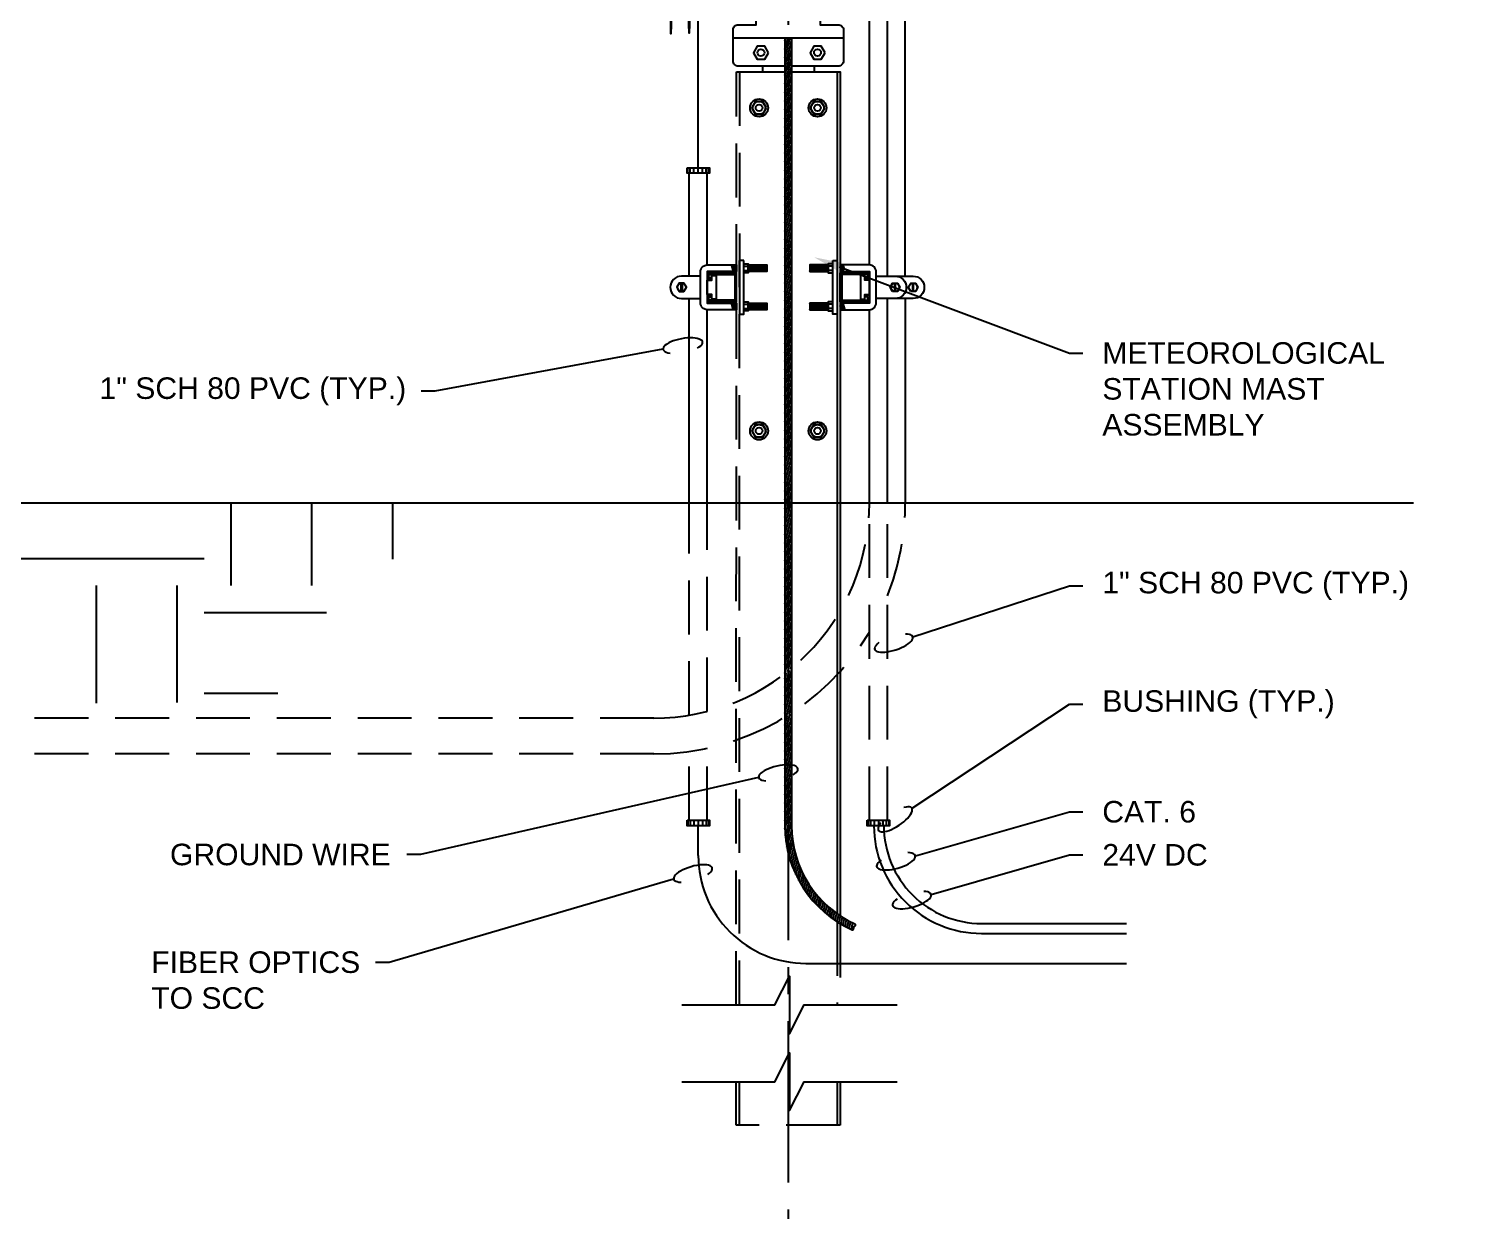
# Model space of a CAD drawing. Header units: feet. Extents: x -17 to 661, y -41 to 600.
# Drawn here: x 611.03 to 617.78, y 587.51 to 593.04 of the extents above; entities that cross this region are included whole.
import ezdxf
from ezdxf import colors
from ezdxf.entities.mleader import LeaderData, LeaderLine
from ezdxf.math import Vec2, Vec3

# ---------------------------------------------------------------- set-up
doc = ezdxf.new("R2010")
doc.units = ezdxf.units.FT
doc.header["$MEASUREMENT"] = 0
doc.linetypes.add('CENTER2', pattern=[1.125, 0.75, -0.125, 0.125, -0.125])
doc.linetypes.add('HIDDEN', pattern=[0.375, 0.25, -0.125])
for name, color, linetype in [('E-ARRY-POST', 4, 'Continuous'), ('E-CABL-CAT6', 120, 'CAT6_CABLE'), ('E-CABL-FO', 120, 'FIBER_OPTIC'), ('E-CABL-INST', 1, 'INSTRUMENT_CABLE'), ('E-CABL-UG2', 142, 'GROUND_WIRE_G2'), ('E-COND-PVC', 4, 'Continuous'), ('E-DETL-MET-CAISO', 7, 'Continuous'), ('E-DETL-MET-COMBINED', 7, 'Continuous'), ('E-DIMS', 7, 'Continuous'), ('E-EQPM-HRDW', 16, 'Continuous'), ('E-EQPM-MET', 5, 'Continuous'), ('E-FIN-GR', 4, 'Continuous'), ('E-GRND', 3, 'Continuous'), ('E-HATCH', 9, 'Continuous'), ('G-ANNO-TEXT', 1, 'Continuous')]:
    doc.layers.add(name, color=color, linetype=linetype)
doc.styles.add('NEI-A', font='arial.ttf')
doc.styles.get("Standard").update_dxf_attribs({"font": 'arial.ttf'})
doc.linetypes.add('CAT6_CABLE', pattern='A,1,-0.12,["CAT6",Standard,S=0.1,R=0,X=-0.08,Y=-0.05],-0.3', length=1.42)
doc.linetypes.add('FIBER_OPTIC', pattern='A,0.2,-0.05,0,-0.05,0.2,-0.15,["FO",Standard,S=0.1,R=0,X=-0.04,Y=-0.05],-0.25,0.2,-0.05,0,-0.05', length=1.2)
doc.linetypes.add('GROUND_WIRE_G2', pattern='A,1,-0.2,["G2",Standard,S=0.1,R=0,X=-0.1,Y=-0.05],-0.2', length=1.4)
doc.linetypes.add('INSTRUMENT_CABLE', pattern='A,1,-0.2,["INST",Standard,S=0.1,R=0,X=-0.09,Y=-0.05],-0.3', length=1.5)
pattern_1 = [(105, (597.038843, 590.786064), (-0.0075462955, -0.0020220238), [])]
pattern_2 = [(75, (589.97332, 590.838632), (-0.0100617274, 0.0026960317), [])]

# ---------------------------------------------------------------- blocks, each defined once
blk = doc.blocks.new('Equipment Callout Arrowhead .75')
at = {"color": 0}
blk.add_ellipse((-0.248, 0), major_axis=(0.743, 0), ratio=0.350959, start_param=-0.80282, end_param=3.944413, dxfattribs=at)

msp = doc.modelspace()

# ---------------------------------------------------------------- hatches: boundary and pattern name
at = {"layer": 'E-CABL-UG2', "linetype": 'Continuous'}
h = msp.add_hatch(dxfattribs=at)
h.set_pattern_fill('ANSI31', color=256, scale=0.083333, angle=30)
h.set_pattern_definition(pattern_2)
h.paths.add_polyline_path([(614.5428, 590.0444, 0.009992), (614.574, 590.0693), (614.574, 592.9978), (614.5428, 592.9978)])
at = {"layer": 'E-CABL-UG2'}
h = msp.add_hatch(dxfattribs=at)
h.set_pattern_fill('ANSI31', color=256, scale=0.083333, angle=30)
h.set_pattern_definition([(75, (603.039496, 590.838632), (-0.010061727, 0.002696032), [])])
h.paths.add_polyline_path([(614.574, 590.0693), (614.5428, 590.0444), (614.5428, 589.8427), (614.574, 589.8624)])
at = {"layer": 'E-CABL-UG2', "linetype": 'Continuous'}
h = msp.add_hatch(dxfattribs=at)
h.set_pattern_fill('ANSI31', color=256, scale=0.083333, angle=30)
h.set_pattern_definition(pattern_2)
h.paths.add_polyline_path([(614.574, 589.8624, -0.007922), (614.5428, 589.8427), (614.5428, 589.3386, 0.294665), (614.8552, 588.8546), (614.868, 588.883, -0.294665), (614.574, 589.3386)])
at = {"layer": 'E-DETL-MET-CAISO'}
h = msp.add_hatch(dxfattribs=at)
h.set_pattern_fill('ANSI31', color=3, scale=0.0625, angle=60)
h.set_pattern_definition(pattern_1)
h.paths.add_polyline_path([(614.3179, 591.9428), (614.297, 591.9428), (614.297, 591.9115), (614.3179, 591.9115)])
h = msp.add_hatch(dxfattribs=at)
h.set_pattern_fill('ANSI31', color=3, scale=0.0625, angle=60)
h.set_pattern_definition(pattern_1)
h.paths.add_polyline_path([(614.4587, 591.9115), (614.4587, 591.9428), (614.3732, 591.9428), (614.3732, 591.9115)])
h = msp.add_hatch(dxfattribs=at)
h.set_pattern_fill('ANSI31', color=3, scale=0.0625, angle=60)
h.set_pattern_definition(pattern_1)
h.paths.add_polyline_path([(614.3179, 591.7657), (614.297, 591.7657), (614.297, 591.7345), (614.3179, 591.7345)])
h = msp.add_hatch(dxfattribs=at)
h.set_pattern_fill('ANSI31', color=3, scale=0.0625, angle=60)
h.set_pattern_definition(pattern_1)
h.paths.add_polyline_path([(614.4587, 591.7345), (614.4587, 591.7657), (614.3732, 591.7657), (614.3732, 591.7345)])
at = {"layer": 'E-DETL-MET-COMBINED'}
h = msp.add_hatch(dxfattribs=at)
h.set_pattern_fill('ANSI31', color=3, scale=0.0625, angle=60)
h.set_pattern_definition(pattern_1)
h.paths.add_polyline_path([(614.3179, 591.9428), (614.297, 591.9428), (614.297, 591.9115), (614.3179, 591.9115)])
h = msp.add_hatch(dxfattribs=at)
h.set_pattern_fill('ANSI31', color=3, scale=0.0625, angle=60)
h.set_pattern_definition(pattern_1)
h.paths.add_polyline_path([(614.4587, 591.9115), (614.4587, 591.9428), (614.3732, 591.9428), (614.3732, 591.9115)])
h = msp.add_hatch(dxfattribs=at)
h.set_pattern_fill('ANSI31', color=3, scale=0.0625, angle=60)
h.set_pattern_definition(pattern_1)
h.paths.add_polyline_path([(614.3179, 591.7657), (614.297, 591.7657), (614.297, 591.7345), (614.3179, 591.7345)])
h = msp.add_hatch(dxfattribs=at)
h.set_pattern_fill('ANSI31', color=3, scale=0.0625, angle=60)
h.set_pattern_definition(pattern_1)
h.paths.add_polyline_path([(614.4587, 591.7345), (614.4587, 591.7657), (614.3732, 591.7657), (614.3732, 591.7345)])
at = {"layer": 'E-EQPM-HRDW'}
h = msp.add_hatch(dxfattribs=at)
h.set_pattern_fill('ANSI31', color=3, scale=0.0625, angle=60)
h.set_pattern_definition(pattern_1)
h.paths.add_polyline_path([(614.7445, 591.9115), (614.7445, 591.9428), (614.659, 591.9428), (614.659, 591.9115)])
h = msp.add_hatch(dxfattribs=at)
h.set_pattern_fill('ANSI31', color=3, scale=0.0625, angle=60)
h.set_pattern_definition(pattern_1)
h.paths.add_polyline_path([(614.8206, 591.9428), (614.7998, 591.9428), (614.7998, 591.9115), (614.8206, 591.9115)])
h = msp.add_hatch(dxfattribs=at)
h.set_pattern_fill('ANSI31', color=3, scale=0.0625, angle=60)
h.set_pattern_definition(pattern_1)
h.paths.add_polyline_path([(614.7445, 591.7345), (614.7445, 591.7657), (614.659, 591.7657), (614.659, 591.7345)])
h = msp.add_hatch(dxfattribs=at)
h.set_pattern_fill('ANSI31', color=3, scale=0.0625, angle=60)
h.set_pattern_definition(pattern_1)
h.paths.add_polyline_path([(614.8206, 591.7657), (614.7998, 591.7657), (614.7998, 591.7345), (614.8206, 591.7345)])
at = {"layer": 'E-HATCH'}
h = msp.add_hatch(dxfattribs=at)
h.set_pattern_fill('EARTH', color=9, scale=4, style=0)
h.set_pattern_definition([(0, (709.8468, 579.5779), (1, 1), [1, -1]), (0, (709.8468, 579.9529), (1, 1), [1, -1]), (0, (709.8468, 580.3279), (1, 1), [1, -1]), (90, (709.9718, 580.4529), (-1, 1), [1, -1]), (90, (710.3468, 580.4529), (-1, 1), [1, -1]), (90, (710.7218, 580.4529), (-1, 1), [1, -1])])
h.paths.add_polyline_path([(609.0635, 590.1509), (609.0449, 590.8386), (613.0548, 590.8386), (612.4205, 590.3367), (612.1668, 589.9172), (611.4107, 589.9076), (610.3579, 589.9034)])

# ---------------------------------------------------------------- linework, layer by layer
at = {"layer": 'E-ARRY-POST', "color": 9, "linetype": 'HIDDEN'}
for points in [[(614.3172, 588.5063), (614.3179, 592.8386), (614.5428, 592.8386)], [(614.3316, 592.8386), (614.3309, 588.5063)], [(614.7857, 588.8924), (614.7853, 588.5063)], [(614.7998, 588.8836), (614.7994, 588.5063)], [(614.7991, 588.15), (614.7989, 587.9486), (614.3171, 587.9486), (614.3171, 588.15)], [(614.3308, 588.15), (614.3308, 587.9486)], [(614.785, 588.15), (614.7849, 587.9486)]]:
    msp.add_lwpolyline(points, dxfattribs=at)
at = {"layer": 'E-ARRY-POST', "color": 9}
for points in [[(614.574, 592.8386), (614.7998, 592.8386), (614.7998, 588.9206)], [(614.7857, 592.8386), (614.7857, 588.9301)]]:
    msp.add_lwpolyline(points, dxfattribs=at)
for points in [[(614.4572, 592.672), (614.4402, 592.7015), (614.4061, 592.7015), (614.3891, 592.672), (614.4061, 592.6425), (614.4402, 592.6425)], [(614.7282, 592.672), (614.7112, 592.7015), (614.6771, 592.7015), (614.6601, 592.672), (614.6771, 592.6425), (614.7112, 592.6425)], [(614.4572, 591.172), (614.4402, 591.2015), (614.4061, 591.2015), (614.3891, 591.172), (614.4061, 591.1425), (614.4402, 591.1425)], [(614.7282, 591.172), (614.7112, 591.2015), (614.6771, 591.2015), (614.6601, 591.172), (614.6771, 591.1425), (614.7112, 591.1425)]]:
    msp.add_lwpolyline(points, close=True, dxfattribs=at)
at = {"layer": 'E-ARRY-POST', "color": 9, "linetype": 'Continuous', "flags": 128}
for points in [[(614.0646, 588.5063), (614.4963, 588.5063), (614.5645, 588.6397), (614.5645, 588.3728), (614.6327, 588.5063), (615.0644, 588.5063)], [(614.0646, 588.15), (614.4963, 588.15), (614.5645, 588.2835), (614.5645, 588.0165), (614.6327, 588.15), (615.0644, 588.15)]]:
    msp.add_lwpolyline(points, dxfattribs=at)
at = {"layer": 'E-ARRY-POST', "color": 9}
for centre, radius in [((614.4232, 592.672), 0.0417), ((614.4232, 592.672), 0.0295), ((614.4232, 592.672), 0.0157), ((614.6942, 592.672), 0.0417), ((614.6942, 592.672), 0.0295), ((614.6942, 592.672), 0.0157), ((614.4232, 591.172), 0.0417), ((614.4232, 591.172), 0.0295), ((614.4232, 591.172), 0.0157), ((614.6942, 591.172), 0.0417), ((614.6942, 591.172), 0.0295), ((614.6942, 591.172), 0.0157)]:
    msp.add_circle(centre, radius, dxfattribs=at)
at = {"layer": 'E-CABL-CAT6', "linetype": 'Continuous', "flags": 128}
msp.add_lwpolyline([(615.002, 589.3386, 0.414214), (615.456, 588.8846), (616.1287, 588.8846)], format="xyb", dxfattribs=at)
at = {"layer": 'E-CABL-FO', "color": 120, "linetype": 'Continuous'}
msp.add_line((614.1408, 589.1997), (614.1408, 589.3386), dxfattribs=at)
at = {"layer": 'E-CABL-FO', "color": 120, "linetype": 'Continuous', "flags": 128}
msp.add_lwpolyline([(614.1408, 589.1997, 0.414214), (614.6408, 588.6997), (616.1287, 588.6997)], format="xyb", dxfattribs=at)
at = {"layer": 'E-CABL-INST', "linetype": 'Continuous', "flags": 128}
msp.add_lwpolyline([(614.956, 589.3386, 0.414214), (615.456, 588.8386), (616.1287, 588.8386)], format="xyb", dxfattribs=at)
at = {"layer": 'E-CABL-UG2', "linetype": 'Continuous', "flags": 128}
for points in [[(614.5428, 592.9978), (614.5428, 590.0444)], [(614.574, 592.9978), (614.574, 590.0693)]]:
    msp.add_lwpolyline(points, dxfattribs=at)
at = {"layer": 'E-CABL-UG2', "flags": 128}
for points in [[(614.5428, 590.0444), (614.5428, 589.8427)], [(614.574, 590.0693), (614.574, 589.8624)]]:
    msp.add_lwpolyline(points, dxfattribs=at)
at = {"layer": 'E-CABL-UG2', "linetype": 'Continuous', "flags": 128}
for points in [[(614.5428, 589.8427), (614.5428, 589.3386, 0.294665), (614.8552, 588.8546)], [(614.574, 589.8624), (614.574, 589.3386, 0.294665), (614.868, 588.883)]]:
    msp.add_lwpolyline(points, format="xyb", dxfattribs=at)
at = {"layer": 'E-CABL-UG2', "linetype": 'Continuous'}
msp.add_open_spline([(614.868, 588.883), (614.8698, 588.8822), (614.8697, 588.8725), (614.8643, 588.87), (614.8616, 588.8688), (614.8589, 588.8676), (614.8535, 588.8651), (614.8533, 588.8505), (614.8642, 588.8603), (614.8625, 588.8659), (614.8616, 588.8688)], degree=3, knots=[0.1371404, 0.1371404, 0.1371404, 0.1371404, 0.1599971, 0.1828539, 0.1828539, 0.1828539, 0.2057106, 0.2285673, 0.2514241, 0.2742805, 0.2742805, 0.2742805, 0.2742805], dxfattribs=at)
at = {"layer": 'E-COND-PVC', "color": 4}
for p, q in [((614.0927, 589.364), (614.0927, 589.3386)), ((614.104, 589.364), (614.104, 589.3386)), ((614.1209, 589.364), (614.1209, 589.3386)), ((614.1408, 589.364), (614.1408, 589.3386)), ((614.1607, 589.364), (614.1607, 589.3386)), ((614.1776, 589.364), (614.1776, 589.3386)), ((614.1889, 589.364), (614.1889, 589.3386))]:
    msp.add_line(p, q, dxfattribs=at)
at = {"layer": 'E-COND-PVC'}
for p, q in [((614.9287, 589.364), (614.9287, 589.3386)), ((614.94, 589.364), (614.94, 589.3386)), ((614.9569, 589.364), (614.9569, 589.3386)), ((614.9768, 589.364), (614.9768, 589.3386)), ((614.9968, 589.364), (614.9968, 589.3386)), ((615.0137, 589.364), (615.0137, 589.3386)), ((615.025, 589.364), (615.025, 589.3386))]:
    msp.add_line(p, q, dxfattribs=at)
for points in [[(614.9352, 591.9428), (614.9352, 593.4525)], [(615.0186, 591.8907), (615.0186, 593.4525)], [(615.0186, 590.8386), (615.0186, 591.7865)], [(614.9352, 590.8386), (614.9352, 591.7345)]]:
    msp.add_lwpolyline(points, dxfattribs=at)
at = {"layer": 'E-COND-PVC', "linetype": 'Continuous'}
for points in [[(615.1019, 591.8907), (615.1018, 593.4486)], [(615.1022, 590.8386), (615.1022, 591.7865)]]:
    msp.add_lwpolyline(points, dxfattribs=at)
at = {"layer": 'E-COND-PVC', "linetype": 'HIDDEN'}
for points in [[(614.9352, 590.2377, -0.263265), (613.9352, 589.672), (609.8749, 589.672, -0.414214), (608.7082, 590.8386)], [(614.9352, 590.8386, -0.414214), (613.9352, 589.8386), (609.8749, 589.8386, -0.414214), (608.8749, 590.8386)], [(615.1018, 590.8386, -0.095302), (615.0186, 590.4058, -0.095302)]]:
    msp.add_lwpolyline(points, format="xyb", dxfattribs=at)
at = {"layer": 'E-COND-PVC', "color": 4, "linetype": 'HIDDEN'}
for points in [[(614.0991, 589.8522), (614.0991, 590.8386)], [(614.1825, 589.8697), (614.1825, 590.8386)], [(614.1825, 589.364), (614.1825, 589.6985)], [(614.0991, 589.364), (614.0991, 589.6835)]]:
    msp.add_lwpolyline(points, dxfattribs=at)
at = {"layer": 'E-COND-PVC', "linetype": 'HIDDEN'}
for points in [[(614.9352, 589.364), (614.9352, 590.8386)], [(615.0186, 589.364), (615.0186, 590.8386)]]:
    msp.add_lwpolyline(points, dxfattribs=at)
at = {"layer": 'E-COND-PVC', "color": 4}
msp.add_lwpolyline([(614.0887, 589.364), (614.1929, 589.364), (614.1929, 589.3386), (614.0887, 589.3386)], close=True, dxfattribs=at)
at = {"layer": 'E-COND-PVC'}
msp.add_lwpolyline([(614.9248, 589.364), (615.0289, 589.364), (615.0289, 589.3386), (614.9248, 589.3386)], close=True, dxfattribs=at)
at = {"layer": 'E-DETL-MET-CAISO', "color": 120, "linetype": 'Continuous'}
msp.add_lwpolyline([(614.1408, 592.3941), (614.1408, 594.1522), (614.0982, 593.0189), (614.0558, 594.149), (614.0133, 593.0157), (614.0133, 594.4516)], dxfattribs=at)
at = {"layer": 'E-DETL-MET-CAISO', "color": 4}
msp.add_lwpolyline([(614.0887, 592.3941), (614.1929, 592.3941), (614.1929, 592.3687), (614.0887, 592.3687)], close=True, dxfattribs=at)
for points in [[(614.0927, 592.3687), (614.0927, 592.3941)], [(614.104, 592.3687), (614.104, 592.3941)], [(614.1209, 592.3687), (614.1209, 592.3941)], [(614.1408, 592.3687), (614.1408, 592.3941)], [(614.1607, 592.3687), (614.1607, 592.3941)], [(614.1776, 592.3687), (614.1776, 592.3941)], [(614.1889, 592.3687), (614.1889, 592.3941)], [(614.0991, 591.8907), (614.0991, 592.3687)], [(614.1825, 591.9428), (614.1825, 592.3687)], [(614.0991, 590.8386), (614.0991, 591.7865)], [(614.1825, 590.8386), (614.1825, 591.7345)]]:
    msp.add_lwpolyline(points, dxfattribs=at)
at = {"layer": 'E-DETL-MET-CAISO', "color": 3}
msp.add_lwpolyline([(614.3179, 591.9428), (614.3179, 591.9115), (614.1825, 591.9115), (614.1825, 591.7657), (614.3179, 591.7657), (614.3179, 591.7345), (614.1827, 591.7345, -0.414214), (614.1512, 591.766), (614.1512, 591.9113, -0.414214), (614.1827, 591.9428)], format="xyb", close=True, dxfattribs=at)
at = {"layer": 'E-DETL-MET-CAISO', "color": 16}
for points in [[(614.3524, 591.9636), (614.3316, 591.9636), (614.3316, 591.7136), (614.3524, 591.7136)], [(614.1825, 591.8725), (614.2033, 591.8725), (614.2033, 591.8933), (614.2239, 591.8933), (614.2239, 591.784), (614.2033, 591.784), (614.2033, 591.8048), (614.1825, 591.8048)]]:
    msp.add_lwpolyline(points, close=True, dxfattribs=at)
for points in [[(614.3524, 591.948), (614.3732, 591.948), (614.3732, 591.9063), (614.3524, 591.9063)], [(614.3524, 591.9376), (614.3732, 591.9376)], [(614.3524, 591.9168), (614.3732, 591.9168)], [(614.3524, 591.7709), (614.3732, 591.7709), (614.3732, 591.7293), (614.3524, 591.7293)], [(614.3524, 591.7605), (614.3732, 591.7605)], [(614.3524, 591.7397), (614.3732, 591.7397)]]:
    msp.add_lwpolyline(points, dxfattribs=at)
at = {"layer": 'E-DETL-MET-CAISO', "color": 3}
for points in [[(614.3732, 591.9428), (614.4587, 591.9428), (614.4587, 591.9115), (614.3732, 591.9115)], [(614.3732, 591.7657), (614.4587, 591.7657), (614.4587, 591.7345), (614.3732, 591.7345)]]:
    msp.add_lwpolyline(points, close=True, dxfattribs=at)
at = {"layer": 'E-DETL-MET-CAISO', "color": 16}
msp.add_lwpolyline([(614.1512, 591.8907), (614.0633, 591.8907, 1), (614.0633, 591.7865), (614.1512, 591.7865)], format="xyb", close=True, dxfattribs=at)
at = {"layer": 'E-DETL-MET-CAISO', "color": 16, "linetype": 'Continuous', "flags": 128}
msp.add_lwpolyline([(614.0745, 591.8192), (614.0858, 591.8386), (614.0745, 591.8581), (614.0521, 591.8581), (614.0408, 591.8386), (614.0521, 591.8192)], close=True, dxfattribs=at)
at = {"layer": 'E-DETL-MET-CAISO', "color": 16, "linetype": 'Continuous'}
for points in [[(614.0608, 591.8192), (614.0608, 591.8581)], [(614.0658, 591.8581), (614.0658, 591.8192)]]:
    msp.add_lwpolyline(points, dxfattribs=at)
at = {"layer": 'E-DETL-MET-CAISO', "color": 16, "flags": 128}
msp.add_lwpolyline([(614.2033, 591.8022), (614.1903, 591.8022, 0.414214), (614.1825, 591.7944), (614.1825, 591.7787, 0.414214), (614.1903, 591.7709), (614.3179, 591.7709), (614.3179, 591.9063), (614.1903, 591.9063, 0.414214), (614.1825, 591.8985), (614.1825, 591.8829, 0.414214), (614.1903, 591.8751), (614.2033, 591.8751)], format="xyb", dxfattribs=at)
msp.add_lwpolyline([(614.2033, 591.8829), (614.1903, 591.8829), (614.1903, 591.8985), (614.3101, 591.8985), (614.3101, 591.7787), (614.1903, 591.7787), (614.1903, 591.7944), (614.2033, 591.7944)], dxfattribs=at)
at = {"layer": 'E-DETL-MET-CAISO', "color": 16}
msp.add_circle((614.0633, 591.8386), 0.0194, dxfattribs=at)
at = {"layer": 'E-DETL-MET-COMBINED', "color": 120, "linetype": 'Continuous'}
msp.add_lwpolyline([(614.1408, 592.3941), (614.1408, 594.1522), (614.0982, 593.0189), (614.0558, 594.149), (614.0133, 593.0157), (614.0133, 594.4516)], dxfattribs=at)
at = {"layer": 'E-DETL-MET-COMBINED', "color": 4}
msp.add_lwpolyline([(614.0887, 592.3941), (614.1929, 592.3941), (614.1929, 592.3687), (614.0887, 592.3687)], close=True, dxfattribs=at)
for points in [[(614.0927, 592.3687), (614.0927, 592.3941)], [(614.104, 592.3687), (614.104, 592.3941)], [(614.1209, 592.3687), (614.1209, 592.3941)], [(614.1408, 592.3687), (614.1408, 592.3941)], [(614.1607, 592.3687), (614.1607, 592.3941)], [(614.1776, 592.3687), (614.1776, 592.3941)], [(614.1889, 592.3687), (614.1889, 592.3941)], [(614.0991, 591.8907), (614.0991, 592.3687)], [(614.1825, 591.9428), (614.1825, 592.3687)], [(614.0991, 590.8386), (614.0991, 591.7865)], [(614.1825, 590.8386), (614.1825, 591.7345)]]:
    msp.add_lwpolyline(points, dxfattribs=at)
at = {"layer": 'E-DETL-MET-COMBINED', "color": 3}
msp.add_lwpolyline([(614.3179, 591.9428), (614.3179, 591.9115), (614.1825, 591.9115), (614.1825, 591.7657), (614.3179, 591.7657), (614.3179, 591.7345), (614.1827, 591.7345, -0.414214), (614.1512, 591.766), (614.1512, 591.9113, -0.414214), (614.1827, 591.9428)], format="xyb", close=True, dxfattribs=at)
at = {"layer": 'E-DETL-MET-COMBINED', "color": 16}
for points in [[(614.3524, 591.9636), (614.3316, 591.9636), (614.3316, 591.7136), (614.3524, 591.7136)], [(614.1825, 591.8725), (614.2033, 591.8725), (614.2033, 591.8933), (614.2239, 591.8933), (614.2239, 591.784), (614.2033, 591.784), (614.2033, 591.8048), (614.1825, 591.8048)]]:
    msp.add_lwpolyline(points, close=True, dxfattribs=at)
for points in [[(614.3524, 591.948), (614.3732, 591.948), (614.3732, 591.9063), (614.3524, 591.9063)], [(614.3524, 591.9376), (614.3732, 591.9376)], [(614.3524, 591.9168), (614.3732, 591.9168)], [(614.3524, 591.7709), (614.3732, 591.7709), (614.3732, 591.7293), (614.3524, 591.7293)], [(614.3524, 591.7605), (614.3732, 591.7605)], [(614.3524, 591.7397), (614.3732, 591.7397)]]:
    msp.add_lwpolyline(points, dxfattribs=at)
at = {"layer": 'E-DETL-MET-COMBINED', "color": 3}
for points in [[(614.3732, 591.9428), (614.4587, 591.9428), (614.4587, 591.9115), (614.3732, 591.9115)], [(614.3732, 591.7657), (614.4587, 591.7657), (614.4587, 591.7345), (614.3732, 591.7345)]]:
    msp.add_lwpolyline(points, close=True, dxfattribs=at)
at = {"layer": 'E-DETL-MET-COMBINED', "color": 16}
msp.add_lwpolyline([(614.1512, 591.8907), (614.0633, 591.8907, 1), (614.0633, 591.7865), (614.1512, 591.7865)], format="xyb", close=True, dxfattribs=at)
at = {"layer": 'E-DETL-MET-COMBINED', "color": 16, "linetype": 'Continuous', "flags": 128}
msp.add_lwpolyline([(614.0745, 591.8192), (614.0858, 591.8386), (614.0745, 591.8581), (614.0521, 591.8581), (614.0408, 591.8386), (614.0521, 591.8192)], close=True, dxfattribs=at)
at = {"layer": 'E-DETL-MET-COMBINED', "color": 16, "linetype": 'Continuous'}
for points in [[(614.0608, 591.8192), (614.0608, 591.8581)], [(614.0658, 591.8581), (614.0658, 591.8192)]]:
    msp.add_lwpolyline(points, dxfattribs=at)
at = {"layer": 'E-DETL-MET-COMBINED', "color": 16, "flags": 128}
msp.add_lwpolyline([(614.2033, 591.8022), (614.1903, 591.8022, 0.414214), (614.1825, 591.7944), (614.1825, 591.7787, 0.414214), (614.1903, 591.7709), (614.3179, 591.7709), (614.3179, 591.9063), (614.1903, 591.9063, 0.414214), (614.1825, 591.8985), (614.1825, 591.8829, 0.414214), (614.1903, 591.8751), (614.2033, 591.8751)], format="xyb", dxfattribs=at)
msp.add_lwpolyline([(614.2033, 591.8829), (614.1903, 591.8829), (614.1903, 591.8985), (614.3101, 591.8985), (614.3101, 591.7787), (614.1903, 591.7787), (614.1903, 591.7944), (614.2033, 591.7944)], dxfattribs=at)
at = {"layer": 'E-DETL-MET-COMBINED', "color": 16}
msp.add_circle((614.0633, 591.8386), 0.0194, dxfattribs=at)
at = {"layer": 'E-DIMS', "color": 7, "linetype": 'CENTER2', "flags": 128}
msp.add_lwpolyline([(614.5588, 594.057), (614.5588, 587.5129)], dxfattribs=at)
at = {"layer": 'E-EQPM-HRDW', "color": 3}
for points in [[(614.7445, 591.9428), (614.659, 591.9428), (614.659, 591.9115), (614.7445, 591.9115)], [(614.7445, 591.7657), (614.659, 591.7657), (614.659, 591.7345), (614.7445, 591.7345)]]:
    msp.add_lwpolyline(points, close=True, dxfattribs=at)
at = {"layer": 'E-EQPM-HRDW'}
for points in [[(614.7653, 591.948), (614.7445, 591.948), (614.7445, 591.9063), (614.7653, 591.9063)], [(614.7653, 591.9376), (614.7445, 591.9376)], [(614.7653, 591.9168), (614.7445, 591.9168)], [(614.7653, 591.7709), (614.7445, 591.7709), (614.7445, 591.7293), (614.7653, 591.7293)], [(614.7653, 591.7605), (614.7445, 591.7605)], [(614.7653, 591.7397), (614.7445, 591.7397)]]:
    msp.add_lwpolyline(points, dxfattribs=at)
for points in [[(614.7653, 591.9636), (614.786, 591.9636), (614.786, 591.7136), (614.7653, 591.7136)], [(614.9352, 591.8725), (614.9143, 591.8725), (614.9143, 591.8933), (614.8937, 591.8933), (614.8937, 591.784), (614.9143, 591.784), (614.9143, 591.8048), (614.9352, 591.8048)]]:
    msp.add_lwpolyline(points, close=True, dxfattribs=at)
at = {"layer": 'E-EQPM-HRDW', "color": 3}
msp.add_lwpolyline([(614.7998, 591.9428), (614.7998, 591.9115), (614.9352, 591.9115), (614.9352, 591.7657), (614.7998, 591.7657), (614.7998, 591.7345), (614.9349, 591.7345, 0.414214), (614.9664, 591.766), (614.9664, 591.9113, 0.414214), (614.9349, 591.9428)], format="xyb", close=True, dxfattribs=at)
at = {"layer": 'E-EQPM-HRDW', "flags": 128}
msp.add_lwpolyline([(614.9143, 591.8022), (614.9274, 591.8022, -0.414213), (614.9352, 591.7944), (614.9352, 591.7787, -0.414213), (614.9274, 591.7709), (614.7998, 591.7709), (614.7998, 591.9063), (614.9274, 591.9063, -0.414213), (614.9352, 591.8985), (614.9352, 591.8829, -0.414213), (614.9274, 591.8751), (614.9143, 591.8751)], format="xyb", dxfattribs=at)
for points in [[(614.9143, 591.8829), (614.9274, 591.8829), (614.9274, 591.8985), (614.8076, 591.8985), (614.8076, 591.7787), (614.9274, 591.7787), (614.9274, 591.7944)], [(614.9274, 591.7944), (614.9143, 591.7944)]]:
    msp.add_lwpolyline(points, dxfattribs=at)
at = {"layer": 'E-EQPM-HRDW'}
msp.add_lwpolyline([(614.9664, 591.8907), (615.0543, 591.8907, -1), (615.0543, 591.7865), (614.9664, 591.7865)], format="xyb", close=True, dxfattribs=at)
at = {"layer": 'E-EQPM-HRDW', "linetype": 'Continuous'}
msp.add_lwpolyline([(614.9664, 591.8907), (615.1379, 591.8907, -1), (615.1379, 591.7865), (614.9664, 591.7865)], format="xyb", close=True, dxfattribs=at)
at = {"layer": 'E-EQPM-HRDW', "linetype": 'Continuous', "flags": 128}
for points in [[(615.0431, 591.8192), (615.0319, 591.8386), (615.0431, 591.8581), (615.0656, 591.8581), (615.0768, 591.8386), (615.0656, 591.8192)], [(615.1267, 591.8192), (615.1155, 591.8386), (615.1267, 591.8581), (615.1491, 591.8581), (615.1604, 591.8386), (615.1491, 591.8192)]]:
    msp.add_lwpolyline(points, close=True, dxfattribs=at)
at = {"layer": 'E-EQPM-HRDW', "linetype": 'Continuous'}
for points in [[(615.0519, 591.8581), (615.0519, 591.8192)], [(615.0568, 591.8192), (615.0568, 591.8581)], [(615.1354, 591.8581), (615.1354, 591.8192)], [(615.1404, 591.8192), (615.1404, 591.8581)]]:
    msp.add_lwpolyline(points, dxfattribs=at)
at = {"layer": 'E-EQPM-HRDW'}
msp.add_circle((615.0543, 591.8386), 0.0194, dxfattribs=at)
at = {"layer": 'E-EQPM-HRDW', "linetype": 'Continuous'}
msp.add_circle((615.1379, 591.8386), 0.0194, dxfattribs=at)
at = {"layer": 'E-EQPM-MET', "color": 3}
for points in [[(614.4386, 592.8657), (614.4386, 592.8386)], [(614.6782, 592.8657), (614.6782, 592.8386)]]:
    msp.add_lwpolyline(points, dxfattribs=at)
at = {"layer": 'E-FIN-GR'}
msp.add_line((603.0395, 590.8386), (617.46, 590.8386), dxfattribs=at)
at = {"layer": 'E-GRND', "color": 6, "flags": 128}
msp.add_lwpolyline([(614.5428, 592.8657), (614.3263, 592.8657, -0.414214), (614.3022, 592.8898), (614.3022, 593.0339, -0.414214), (614.3263, 593.0581), (614.4099, 593.0581), (614.4099, 593.0902), (614.4909, 593.0902), (614.4909, 593.0816), (614.6262, 593.0816), (614.6262, 593.0902), (614.7071, 593.0902), (614.7071, 593.0581), (614.7907, 593.0581, -0.414214), (614.8149, 593.0339), (614.8149, 592.8898, -0.414214), (614.7907, 592.8657), (614.574, 592.8657)], format="xyb", dxfattribs=at)
at = {"layer": 'E-GRND', "color": 6}
msp.add_lwpolyline([(614.3021, 592.9978), (614.8146, 592.9978)], dxfattribs=at)
for points in [[(614.467, 592.9282), (614.4496, 592.9583), (614.4147, 592.9583), (614.3973, 592.9282), (614.4147, 592.898), (614.4496, 592.898)], [(614.7295, 592.9282), (614.712, 592.9583), (614.6772, 592.9583), (614.6598, 592.9282), (614.6772, 592.898), (614.712, 592.898)]]:
    msp.add_lwpolyline(points, close=True, dxfattribs=at)
for centre in [(614.4318, 592.9287), (614.6942, 592.9287)]:
    msp.add_circle(centre, 0.0161, dxfattribs=at)

# ---------------------------------------------------------------- leaders
at = {"layer": 'G-ANNO-TEXT'}
ml = msp.add_multileader_mtext('Standard', dxfattribs=at)
ml.set_content('METEOROLOGICAL STATION MAST ASSEMBLY ', color=256, style='NEI-A')
ml.set_leader_properties()
ml.build(insert=Vec2(0, 0))
ml.multileader.update_dxf_attribs({"dogleg_length": 0.0625, "arrow_head_size": 0.125})
ctx = ml.context
ctx.base_point, ctx.char_height, ctx.arrow_head_size, ctx.landing_gap_size, ctx.plane_origin = Vec3(615.9262, 591.533), 0.1, 0.125, 0.09, Vec3(616.3508, 590.9046)
notes = []
notes.append((ctx, [(1, (1, 1, 0), (615.8637, 591.533), (1, 0), 0.0625, [(0, [(614.6786, 591.9783)], 0, [])])]))
ctx.mtext.insert, ctx.mtext.width, ctx.mtext.flow_direction = Vec3(616.0162, 591.5839), 1.766501, 5
ml = msp.add_multileader_mtext('Standard', dxfattribs=at)
ml.set_content('1" SCH 80 PVC (TYP.)', color=256, style='NEI-A')
ml.set_leader_properties()
ml.set_arrow_properties(name='Equipment Callout Arrowhead .75')
ml.build(insert=Vec2(0, 0))
ml.multileader.update_dxf_attribs({"dogleg_length": 0.0625, "arrow_head_size": 0.125})
ctx = ml.context
ctx.base_point, ctx.char_height, ctx.arrow_head_size, ctx.landing_gap_size, ctx.plane_origin = Vec3(611.2718, 591.3558), 0.1, 0.125, 0.09, Vec3(612.2776, 590.6599)
notes.append((ctx, [(0, (1, 1, 0), (612.9177, 591.3558), (-1, 0), 0.0625, [(0, [(614.0999, 591.5734)], 0, [])])]))
ctx.mtext.insert, ctx.mtext.width, ctx.mtext.flow_direction = Vec3(611.3618, 591.4205), 1.509427, 5
ml = msp.add_multileader_mtext('Standard', dxfattribs=at)
ml.set_content('1" SCH 80 PVC (TYP.)', color=256, style='NEI-A')
ml.set_leader_properties()
ml.set_arrow_properties(name='Equipment Callout Arrowhead .75')
ml.build(insert=Vec2(0, 0))
ml.multileader.update_dxf_attribs({"dogleg_length": 0.0625, "arrow_head_size": 0.125})
ctx = ml.context
ctx.base_point, ctx.char_height, ctx.arrow_head_size, ctx.landing_gap_size, ctx.plane_origin = Vec3(615.9262, 590.4529), 0.1, 0.125, 0.09, Vec3(617.7798, 589.9244)
notes.append((ctx, [(1, (1, 1, 0), (615.8637, 590.4529), (1, 0), 0.0625, [(0, [(615.0186, 590.177)], 0, [])])]))
ctx.mtext.insert, ctx.mtext.width, ctx.mtext.flow_direction = Vec3(616.0162, 590.5176), 1.509427, 5
ml = msp.add_multileader_mtext('Standard', dxfattribs=at)
ml.set_content('BUSHING (TYP.)', color=256, style='NEI-A')
ml.set_leader_properties()
ml.set_arrow_properties(name='Equipment Callout Arrowhead .75')
ml.build(insert=Vec2(0, 0))
ml.multileader.update_dxf_attribs({"dogleg_length": 0.0625, "arrow_head_size": 0.125})
ctx = ml.context
ctx.base_point, ctx.char_height, ctx.arrow_head_size, ctx.landing_gap_size, ctx.plane_origin = Vec3(615.9262, 589.9029), 0.1, 0.125, 0.09, Vec3(612.3499, 588.5942)
notes.append((ctx, [(1, (1, 1, 0), (615.8637, 589.9029), (1, 0), 0.0625, [(0, [(615.0289, 589.3513)], 0, [])])]))
ctx.mtext.insert, ctx.mtext.width, ctx.mtext.flow_direction = Vec3(616.0162, 589.9676), 1.021927, 5
ml = msp.add_multileader_mtext('Standard', dxfattribs=at)
ml.set_content('\\A1;GROUND WIRE', color=256, style='NEI-A')
ml.set_leader_properties()
ml.set_arrow_properties(name='Equipment Callout Arrowhead .75')
ml.build(insert=Vec2(0, 0))
ml.multileader.update_dxf_attribs({"dogleg_length": 0.0625, "arrow_head_size": 0.125})
ctx = ml.context
ctx.base_point, ctx.char_height, ctx.arrow_head_size, ctx.landing_gap_size, ctx.plane_origin = Vec3(611.599, 589.2044), 0.1, 0.125, 0.09, Vec3(617.7798, 589.6744)
notes.append((ctx, [(0, (1, 1, 0), (612.851, 589.2044), (-1, 0), 0.0625, [(0, [(614.5427, 589.5906)], 0, [])])]))
ctx.mtext.insert, ctx.mtext.width, ctx.mtext.flow_direction = Vec3(611.689, 589.2552), 1.23026, 5
ml = msp.add_multileader_mtext('Standard', dxfattribs=at)
ml.set_content('CAT. 6', color=256, style='NEI-A')
ml.set_leader_properties()
ml.set_arrow_properties(name='Equipment Callout Arrowhead .75')
ml.build(insert=Vec2(0, 0))
ml.multileader.update_dxf_attribs({"dogleg_length": 0.0625, "arrow_head_size": 0.125})
ctx = ml.context
ctx.base_point, ctx.char_height, ctx.arrow_head_size, ctx.landing_gap_size, ctx.plane_origin = Vec3(615.9262, 589.4029), 0.1, 0.125, 0.09, Vec3(618.3225, 587.9348)
notes.append((ctx, [(1, (1, 1, 0), (615.8637, 589.4029), (1, 0), 0.0625, [(0, [(615.0287, 589.1651)], 0, [])])]))
ctx.mtext.insert, ctx.mtext.width, ctx.mtext.flow_direction = Vec3(616.0162, 589.4537), 0.513594, 5
ml = msp.add_multileader_mtext('Standard', dxfattribs=at)
ml.set_content('\\A1;24V DC', color=256, style='NEI-A')
ml.set_leader_properties()
ml.set_arrow_properties(name='Equipment Callout Arrowhead .75')
ml.build(insert=Vec2(0, 0))
ml.multileader.update_dxf_attribs({"dogleg_length": 0.0625, "arrow_head_size": 0.125})
ctx = ml.context
ctx.base_point, ctx.char_height, ctx.arrow_head_size, ctx.landing_gap_size, ctx.plane_origin = Vec3(615.9262, 589.2029), 0.1, 0.125, 0.09, Vec3(617.7798, 588.6744)
notes.append((ctx, [(1, (1, 1, 0), (615.8637, 589.2029), (1, 0), 0.0625, [(0, [(615.1024, 588.9851)], 0, [])])]))
ctx.mtext.insert, ctx.mtext.width, ctx.mtext.flow_direction = Vec3(616.0162, 589.2537), 0.48026, 5
ml = msp.add_multileader_mtext('Standard', dxfattribs=at)
ml.set_content('FIBER OPTICS TO SCC ', color=256, style='NEI-A')
ml.set_leader_properties()
ml.set_arrow_properties(name='Equipment Callout Arrowhead .75')
ml.build(insert=Vec2(0, 0))
ml.multileader.update_dxf_attribs({"dogleg_length": 0.0625, "arrow_head_size": 0.125})
ctx = ml.context
ctx.base_point, ctx.char_height, ctx.arrow_head_size, ctx.landing_gap_size, ctx.plane_origin = Vec3(611.5119, 588.7044), 0.1, 0.125, 0.09, Vec3(627.0224, 587.4899)
notes.append((ctx, [(0, (1, 1, 0), (612.7059, 588.7044), (-1, 0), 0.0625, [(0, [(614.1463, 589.1256)], 0, [])])]))
ctx.mtext.insert, ctx.mtext.width, ctx.mtext.flow_direction = Vec3(611.6019, 588.7552), 1.054332, 5
for ctx, leaders in notes:
    for number, flags, end, landing, length, lines in leaders:
        leader = LeaderData()
        leader.index, (leader.has_last_leader_line, leader.has_dogleg_vector, leader.attachment_direction) = number, flags
        leader.last_leader_point, leader.dogleg_vector, leader.dogleg_length = Vec3(end), Vec3(landing), length
        for number, points, colour, breaks in lines:
            line = LeaderLine()
            line.index, line.vertices, line.color, line.breaks = number, Vec3.list(points), colors.encode_raw_color(colour), breaks
            leader.lines.append(line)
        ctx.leaders.append(leader)

doc.saveas('drawing.dxf')
